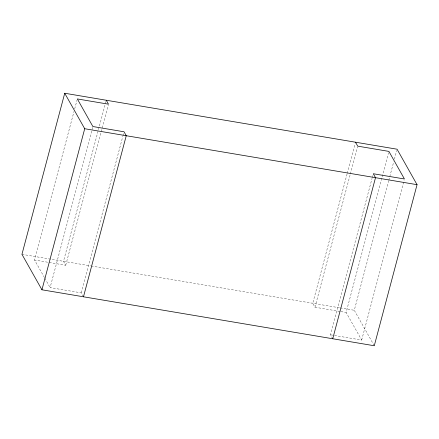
<?xml version="1.0" encoding="UTF-8"?>
<svg xmlns="http://www.w3.org/2000/svg" width="439" height="439" viewBox="0 0 439 439"><rect width="100%" height="100%" fill="white"/><g stroke="black" fill="none" stroke-linecap="round" stroke-linejoin="round"><path stroke-width="0.33" stroke-dasharray="2.19 1.65" d="M44.482 277.624L34.555 260.014L73.988 111.533M74.69 108.883L76.979 100.268M83.481 296.791L81.259 292.851L50.101 287.605L92.7 127.195M105.914 101.568L63.49 261.315L65.713 265.26L34.555 260.014M65.713 265.26L108.312 104.85M81.259 292.851L122.805 136.414M122.98 135.755L123.683 133.099M347.068 174.025L312.744 303.283L314.966 307.223L340.154 311.465M347.244 173.361L355.167 143.537M314.966 307.223L350.174 174.656M350.349 173.992L357.565 146.813M332.735 338.754L330.512 334.814L372.052 178.382M372.228 177.718L372.936 175.068M334.491 335.484L361.67 340.06L346.124 312.469L388.542 152.723M374.275 345.751L354.284 310.274L388.614 181.022M388.789 180.358L393.717 161.799M394.42 159.148L396.708 150.528M361.67 340.06L404.094 180.314M21.95 254.324L90.511 265.864M91.186 265.979L339.545 307.794M340.214 307.909L354.284 310.274M340.818 311.575L346.124 312.469M330.512 334.814L333.827 335.374M44.811 278.211L50.101 287.605"/><path stroke-width="0.66" d="M64.725 93.249L21.95 254.324L41.941 289.795L374.275 345.751L417.05 184.676L397.059 149.205L64.725 93.249L84.716 128.726L41.941 289.795M83.481 296.791L126.256 135.717L124.034 131.777L92.876 126.531L77.33 98.94L108.488 104.186L106.265 100.246M332.735 338.754L375.51 177.685L373.287 173.74L404.445 178.986L388.899 151.395L357.741 146.149L355.519 142.209M84.716 128.726L417.05 184.676"/></g></svg>
